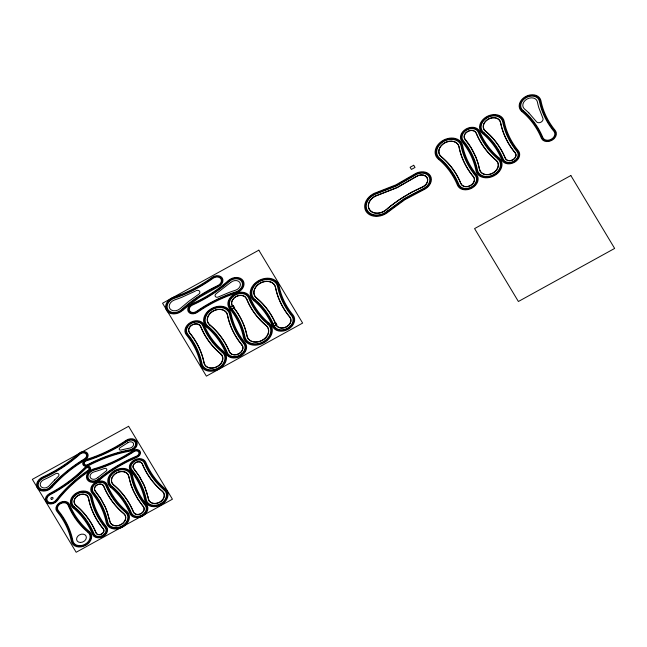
<?xml version="1.0" encoding="UTF-8"?>
<svg xmlns="http://www.w3.org/2000/svg" width="647" height="647" viewBox="0 0 647 647"><rect width="100%" height="100%" fill="white"/><g stroke="black" fill="none" stroke-linecap="round" stroke-linejoin="round"><path stroke-width="0.97" d="M387.642 208.585L386.267 209.765A11.411 8.799 -25.7 0 1 369.259 209.442A11.411 8.799 -25.7 0 1 377.508 195.192L397.145 187.493L416.094 176.591A8.023 6.187 -25.7 0 1 427.093 177.553A8.023 6.187 -25.7 0 1 422.442 187.145L414.315 190.857M387.771 208.302L390.934 205.908M389.268 207.234L386.162 209.677A11.234 8.67 -25.7 0 1 369.405 209.353A11.234 8.67 -25.7 0 1 377.533 195.321L397.201 187.614L416.183 176.696A7.845 6.058 -25.7 0 1 426.939 177.642A7.845 6.058 -25.7 0 1 422.386 187.023L418.9 188.609M389.413 206.943L393.352 204.04M391.079 205.617L396.837 201.508M393.408 203.829L398.366 200.449M396.91 201.29L400.436 199.058M398.471 200.206L403.882 196.866M400.517 198.847L408.071 194.383M404.043 196.607L409.47 193.59M408.33 194.076L410.885 192.806M409.705 193.307L411.241 192.62M411.088 192.547L413.894 191.221M411.435 192.361L418.463 188.964M195.523 291.021L181.67 297.361A109.108 84.191 -25.7 0 1 174.536 299.965A6.891 5.322 -25.7 0 0 169.878 308.659A6.891 5.322 -25.7 0 0 180.23 308.546L189.078 301.09L198.686 294.296A2.871 2.216 -25.7 0 0 199.567 291.239A2.871 2.216 -25.7 0 0 196.251 290.632M459.855 186.069L459.766 185.956A9.414 7.263 -25.7 0 1 458.933 184.573C454.752 174.326 448.064 165.106 439.523 158.054A12.794 9.875 -25.7 0 1 443.866 141.378A12.794 9.875 -25.7 0 1 461.109 146.149C463.228 156.962 468.291 167.096 475.302 175.555A9.414 7.263 -25.7 0 1 476.135 176.93L476.216 177.132A9.414 7.263 -25.7 0 1 469.398 187.865L469.091 187.962A9.414 7.263 -25.7 0 1 459.92 186.15L459.928 186.15M241.865 345.013C234.715 336.375 229.548 326.023 227.388 314.992A10.481 8.088 -25.7 0 0 213.267 311.078A10.481 8.088 -25.7 0 0 209.709 324.737C218.427 331.935 225.253 341.357 229.539 351.806A7.093 5.475 -25.7 0 0 234.077 354.742L234.343 354.758A7.093 5.475 -25.7 0 0 238.508 353.828L239.05 353.537A7.093 5.475 -25.7 0 0 242.568 349.437L242.633 349.226A7.093 5.475 -25.7 0 0 241.865 345.013M142.906 482.937L138.701 475.496L133.63 468.582A5.006 3.866 -25.7 0 1 135.757 462.476A5.006 3.866 -25.7 0 1 142.332 463.778C146.699 474.421 153.654 484.013 162.534 491.34A8.395 6.478 -25.7 0 1 159.68 502.29A8.395 6.478 -25.7 0 1 148.365 499.152L146.829 492.367M104.313 505.258L100.115 497.818L95.036 490.903A5.006 3.866 -25.7 0 1 97.171 484.797A5.006 3.866 -25.7 0 1 103.746 486.099C108.114 496.742 115.061 506.342 123.949 513.661A8.395 6.478 -25.7 0 1 121.094 524.612A8.395 6.478 -25.7 0 1 109.78 521.474L107.248 511.737M143.157 483.058L144.669 486.876M104.571 505.38L106.076 509.197M143.594 484.401L139.695 476.742L133.767 468.485A4.836 3.728 -25.7 0 1 135.821 462.589A4.836 3.728 -25.7 0 1 142.178 463.85C146.545 474.51 153.509 484.118 162.405 491.453A8.225 6.349 -25.7 0 1 159.615 502.169A8.225 6.349 -25.7 0 1 148.535 499.104L148.074 496.945M133.411 491.024L137.795 499.12L143.327 506.771A5.588 4.311 -25.7 0 1 140.957 513.581A5.588 4.311 -25.7 0 1 133.614 512.125C129.271 501.538 122.356 491.987 113.516 484.7A8.977 6.923 -25.7 0 1 116.565 473.006A8.977 6.923 -25.7 0 1 128.664 476.354L131.098 485.307M105.008 506.73L101.102 499.063L95.182 490.806A4.836 3.728 -25.7 0 1 97.236 484.918A4.836 3.728 -25.7 0 1 103.585 486.172C107.96 496.831 114.923 506.439 123.82 513.775A8.225 6.349 -25.7 0 1 121.021 524.491A8.225 6.349 -25.7 0 1 109.941 521.425L109.48 519.266M143.844 484.538L146.61 492.246M105.259 506.86L107.03 511.648M133.274 490.725L131.171 485.509M247.017 299.771C251.279 309.687 257.87 318.599 266.2 325.473A11.411 8.799 -25.7 0 1 262.326 340.338A11.411 8.799 -25.7 0 1 246.952 336.084C244.809 325.142 239.689 314.871 232.588 306.314A8.023 6.187 -25.7 0 1 236.001 296.544A8.023 6.187 -25.7 0 1 246.531 298.623C250.421 309.104 257.49 318.405 266.071 325.587A11.234 8.67 -25.7 0 1 262.253 340.225A11.234 8.67 -25.7 0 1 247.122 336.028C244.978 325.077 239.843 314.798 232.734 306.217A7.845 6.058 -25.7 0 1 236.066 296.658A7.845 6.058 -25.7 0 1 246.37 298.696L246.758 299.601M475.456 156.42L471 147.799L464.95 139.307A6.519 5.03 -25.7 0 1 467.724 131.373A6.519 5.03 -25.7 0 1 476.273 133.064C480.584 143.569 487.442 153.04 496.209 160.27A9.899 7.643 -25.7 0 1 492.844 173.178A9.899 7.643 -25.7 0 1 479.508 169.482L478.319 163.909L475.804 156.809M460.737 183.311C456.458 173.032 449.697 163.78 441.1 156.679A10.659 8.225 -25.7 0 1 444.724 142.793A10.659 8.225 -25.7 0 1 459.079 146.772C461.23 157.787 466.39 168.123 473.539 176.744A7.271 5.605 -25.7 0 1 470.45 185.592A7.271 5.605 -25.7 0 1 460.907 183.708C457.033 173.178 449.843 163.796 441.23 156.566A10.481 8.088 -25.7 0 1 444.788 142.906A10.481 8.088 -25.7 0 1 458.917 146.82C461.068 157.852 466.236 168.204 473.394 176.841A7.093 5.475 -25.7 0 1 473.766 182.074L473.661 182.268A7.093 5.475 -25.7 0 1 470.709 185.293L470.215 185.568A7.093 5.475 -25.7 0 1 464.708 186.441L464.554 186.409A7.093 5.475 -25.7 0 1 461.06 183.635M144.896 486.973L147.831 496.694M106.31 509.294L109.246 519.015M129.764 480.349C132.303 489.997 137.124 498.991 143.472 506.674A5.758 4.448 -25.7 0 1 141.022 513.694A5.758 4.448 -25.7 0 1 133.46 512.198C129.125 501.619 122.218 492.092 113.387 484.813A9.147 7.06 -25.7 0 1 116.5 472.884A9.147 7.06 -25.7 0 1 128.826 476.305L129.691 480.082M479.435 169.118C477.154 158.151 472.359 147.791 465.096 139.21A6.341 4.893 -25.7 0 1 467.789 131.487A6.341 4.893 -25.7 0 1 476.119 133.136C480.43 143.658 487.304 153.137 496.079 160.383A9.729 7.505 -25.7 0 1 492.779 173.064A9.729 7.505 -25.7 0 1 479.67 169.433M56.338 499.743L56.022 500.155A5.273 4.068 -25.7 0 1 47.959 501.635A5.273 4.068 -25.7 0 1 49.989 494.777C63.236 487.862 75.392 478.861 85.962 468.299A1.884 1.456 -25.7 0 1 88.655 467.975A1.884 1.456 -25.7 0 1 88.178 470.28C76.2 478.473 65.25 488.267 56.338 499.743M56.96 499.945L56.604 500.414A6.025 4.65 -25.7 0 1 47.393 502.104A6.025 4.65 -25.7 0 1 49.706 494.268C62.872 487.393 74.947 478.457 85.453 467.959A2.637 2.03 -25.7 0 1 89.221 467.506A2.637 2.03 -25.7 0 1 88.558 470.733C76.678 478.853 65.808 488.566 56.96 499.945M57.583 500.309L57.276 500.713A6.891 5.322 -25.7 0 1 46.738 502.646A6.891 5.322 -25.7 0 1 49.382 493.677C62.452 486.859 74.437 477.979 84.862 467.563A3.502 2.701 -25.7 0 1 89.884 466.964A3.502 2.701 -25.7 0 1 88.995 471.251C77.187 479.33 66.374 488.986 57.583 500.309M51.17 486.229L50.87 486.568A7.529 5.807 -25.7 0 1 39.378 487.975A7.529 5.807 -25.7 0 1 43.082 478.238C56.524 472.164 68.986 463.972 80.018 454.194A4.141 3.195 -25.7 0 1 85.905 453.854A4.141 3.195 -25.7 0 1 84.433 458.917C72.108 466.35 60.705 475.424 51.17 486.229M51.817 486.423L51.42 486.868A8.282 6.389 -25.7 0 1 38.78 488.412A8.282 6.389 -25.7 0 1 42.848 477.704C56.208 471.671 68.582 463.527 79.549 453.814A4.893 3.777 -25.7 0 1 86.512 453.418A4.893 3.777 -25.7 0 1 84.765 459.394C72.561 466.754 61.271 475.731 51.817 486.423M52.35 486.884L52.051 487.215A9.147 7.06 -25.7 0 1 38.084 488.922A9.147 7.06 -25.7 0 1 42.589 477.09C55.836 471.105 68.121 463.017 79.007 453.377A5.758 4.448 -25.7 0 1 87.199 452.908A5.758 4.448 -25.7 0 1 85.153 459.952C72.998 467.28 61.756 476.224 52.35 486.884M54.704 479.928L54.38 480.26A110.629 85.364 -25.7 0 0 49.309 485.719A5.386 4.157 -25.7 0 1 41.093 486.722A5.386 4.157 -25.7 0 1 43.737 479.759A110.443 85.226 -25.7 0 0 49.827 476.831L55.699 473.669A2.483 1.917 -25.7 0 1 58.545 473.919A2.483 1.917 -25.7 0 1 58.295 476.443L54.704 479.928M181.864 309.347L181.605 309.589A9.034 6.971 -25.7 0 1 168.034 309.743A9.034 6.971 -25.7 0 1 174.14 298.348C188.018 293.698 201.12 286.823 213.017 278.315A5.645 4.359 -25.7 0 1 220.837 278.752A5.645 4.359 -25.7 0 1 217.821 285.553C204.784 291.716 192.523 299.618 181.864 309.347M182.381 309.687L182.082 309.953A9.786 7.554 -25.7 0 1 167.387 310.123A9.786 7.554 -25.7 0 1 174.003 297.774C187.792 293.164 200.805 286.33 212.62 277.878A6.397 4.941 -25.7 0 1 221.484 278.372A6.397 4.941 -25.7 0 1 218.063 286.079C205.131 292.193 192.96 300.03 182.381 309.687M182.899 310.148L182.64 310.382A10.659 8.225 -25.7 0 1 166.643 310.56A10.659 8.225 -25.7 0 1 173.841 297.119C187.525 292.541 200.433 285.756 212.167 277.369A7.271 5.605 -25.7 0 1 222.228 277.935A7.271 5.605 -25.7 0 1 218.346 286.686L199.292 297.394L182.899 310.148M228.318 280.588C217.505 290.196 205.107 297.927 191.957 303.904A6.519 5.03 -25.7 0 0 188.301 311.717A6.519 5.03 -25.7 0 0 197.27 312.388C209.216 304.13 222.317 297.499 236.163 293.099A9.899 7.643 -25.7 0 0 243.126 280.677A9.899 7.643 -25.7 0 0 228.318 280.588M228.86 281.024C217.966 290.697 205.471 298.502 192.224 304.519A5.645 4.359 -25.7 0 0 189.053 311.288A5.645 4.359 -25.7 0 0 196.834 311.87C208.86 303.548 222.067 296.868 236.018 292.436A9.034 6.971 -25.7 0 0 242.374 281.105A9.034 6.971 -25.7 0 0 228.86 281.024M229.329 281.396C218.371 291.142 205.795 298.995 192.45 305.052A4.893 3.777 -25.7 0 0 189.708 310.916A4.893 3.777 -25.7 0 0 196.445 311.417C208.56 303.047 221.848 296.326 235.896 291.862A8.282 6.389 -25.7 0 0 241.719 281.477A8.282 6.389 -25.7 0 0 229.329 281.396M230.68 282.472L215.944 293.867A2.572 1.981 -25.7 0 0 215.33 296.415A2.572 1.981 -25.7 0 0 217.982 297.11L229.216 292.404A109.691 84.636 -25.7 0 1 235.54 290.228A6.138 4.739 -25.7 0 0 239.859 282.529A6.138 4.739 -25.7 0 0 230.68 282.472M387.812 210.663L387.585 210.857A13.555 10.457 -25.7 0 1 367.383 210.469A13.555 10.457 -25.7 0 1 377.185 193.55L396.425 186.004L415.034 175.305A10.166 7.845 -25.7 0 1 428.969 176.526A10.166 7.845 -25.7 0 1 423.073 188.681L404.326 198.548L387.812 210.663M388.346 210.987L388.046 211.245A14.307 11.039 -25.7 0 1 366.72 210.833A14.307 11.039 -25.7 0 1 377.064 192.968L396.174 185.479L414.654 174.844A10.918 8.427 -25.7 0 1 429.624 176.162A10.918 8.427 -25.7 0 1 423.292 189.215L404.755 198.961L388.346 210.987M388.807 211.496L388.588 211.69A15.172 11.711 -25.7 0 1 365.967 211.254A15.172 11.711 -25.7 0 1 376.934 192.305L395.883 184.88L414.226 174.326A11.783 9.09 -25.7 0 1 430.384 175.741A11.783 9.09 -25.7 0 1 423.55 189.838L405.062 199.567L388.807 211.496M241.743 353.828L241.525 354.006A9.414 7.263 -25.7 0 1 228.399 354.321L228.286 354.184A9.414 7.263 -25.7 0 1 227.412 352.744C223.231 342.498 216.535 333.278 207.994 326.225A12.794 9.875 -25.7 0 1 212.345 309.549A12.794 9.875 -25.7 0 1 229.588 314.321C231.699 325.134 236.77 335.267 243.773 343.727A9.414 7.263 -25.7 0 1 244.615 345.102L244.703 345.336A9.414 7.263 -25.7 0 1 241.743 353.836M98.821 478.845L98.554 479.071A6.777 5.225 -25.7 0 1 88.502 478.699A6.777 5.225 -25.7 0 1 93.589 470.288C107.936 466.163 121.571 459.718 134.075 451.574A3.389 2.612 -25.7 0 1 138.684 452.067A3.389 2.612 -25.7 0 1 136.63 456.103C123.035 461.829 110.16 469.382 98.821 478.845M99.363 479.168L99.007 479.467A7.529 5.807 -25.7 0 1 87.838 479.055A7.529 5.807 -25.7 0 1 93.483 469.706C107.742 465.614 121.296 459.2 133.711 451.113A4.141 3.195 -25.7 0 1 139.356 451.711A4.141 3.195 -25.7 0 1 136.84 456.645C123.367 462.322 110.605 469.803 99.363 479.168M99.792 479.702L99.525 479.92A8.395 6.478 -25.7 0 1 87.07 479.459A8.395 6.478 -25.7 0 1 93.37 469.035C107.523 464.975 120.973 458.61 133.298 450.579A5.006 3.866 -25.7 0 1 140.116 451.307A5.006 3.866 -25.7 0 1 137.075 457.267C123.674 462.92 110.977 470.369 99.792 479.702M97.818 477.486L97.268 477.947A4.634 3.575 -25.7 0 1 90.394 477.696A4.634 3.575 -25.7 0 1 93.872 471.946A111.599 86.108 -25.7 0 0 102.42 469.196L104.24 468.533A2.095 1.617 -25.7 0 1 106.666 469.059A2.095 1.617 -25.7 0 1 105.817 471.323L97.818 477.486M126.464 440.939C114.147 449.374 100.495 455.787 86.253 460.243A3.389 2.612 -25.7 0 0 83.673 464.125A3.389 2.612 -25.7 0 0 88.065 465.12C101.223 458.238 115.352 453.094 129.974 450.401A6.777 5.225 -25.7 0 0 136.137 442.394A6.777 5.225 -25.7 0 0 126.464 440.939M126.844 441.383C114.446 449.875 100.706 456.337 86.374 460.818A2.637 2.03 -25.7 0 0 84.369 463.834A2.637 2.03 -25.7 0 0 87.782 464.611C101.029 457.688 115.247 452.504 129.966 449.802A6.025 4.65 -25.7 0 0 135.441 442.677A6.025 4.65 -25.7 0 0 126.844 441.383M126.028 440.413C113.799 448.792 100.245 455.156 86.116 459.58A4.254 3.284 -25.7 0 0 82.873 464.457A4.254 3.284 -25.7 0 0 88.388 465.703C101.45 458.877 115.473 453.765 129.99 451.096A7.643 5.896 -25.7 0 0 136.938 442.063A7.643 5.896 -25.7 0 0 126.028 440.413M127.928 442.661L119.93 447.764A1.682 1.294 -25.7 0 0 120.795 450.094L121.207 449.988A112.352 86.69 -25.7 0 1 129.934 448.088A3.882 2.992 -25.7 0 0 133.46 443.502A3.882 2.992 -25.7 0 0 127.928 442.661M258.824 250.179L162.559 303.241L206.377 376.142L302.634 323.079L258.824 250.179M413.716 165.284L410.109 167.266L411.411 169.433L415.018 167.452L413.716 165.284M233.284 305.546L229.289 307.746L230.599 309.913L234.586 307.713L233.284 305.546M275.582 322.529L271.748 324.632L273.058 326.808L276.884 324.697L275.582 322.529M570.84 175.531L474.574 228.601L518.393 301.494L614.65 248.432L570.84 175.531M128.607 426.3L32.35 479.362L76.16 552.263L172.425 499.201L128.607 426.3M523.164 110.572L522.913 110.362A9.786 7.554 -25.7 0 1 526.237 97.6A9.786 7.554 -25.7 0 1 539.42 101.255C541.588 112.36 546.796 122.768 553.986 131.462A6.397 4.941 -25.7 0 1 551.268 139.251A6.397 4.941 -25.7 0 1 542.865 137.593C538.595 127.176 531.818 117.778 523.164 110.572M522.695 111.122L522.355 110.839A10.538 8.136 -25.7 0 1 525.938 97.107A10.538 8.136 -25.7 0 1 540.14 101.037C542.291 112.068 547.459 122.404 554.608 131.042A7.149 5.516 -25.7 0 1 551.567 139.752A7.149 5.516 -25.7 0 1 542.178 137.892C537.948 127.588 531.252 118.272 522.695 111.122M521.967 111.608L521.717 111.397A11.411 8.799 -25.7 0 1 525.59 96.532A11.411 8.799 -25.7 0 1 540.965 100.786C543.1 111.729 548.227 121.992 555.32 130.557A8.023 6.187 -25.7 0 1 551.915 140.326A8.023 6.187 -25.7 0 1 541.385 138.248C537.172 127.977 530.5 118.716 521.967 111.608M485.679 131.163L485.339 130.88A8.977 6.923 -25.7 0 1 488.388 119.185A8.977 6.923 -25.7 0 1 500.479 122.534C502.662 133.719 507.903 144.2 515.149 152.951A5.588 4.311 -25.7 0 1 512.772 159.76A5.588 4.311 -25.7 0 1 505.436 158.313C501.142 147.856 494.357 138.418 485.679 131.163M485.549 131.276L485.21 130.993A9.147 7.06 -25.7 0 1 488.315 119.072A9.147 7.06 -25.7 0 1 500.641 122.485C502.824 133.646 508.049 144.119 515.287 152.862A5.758 4.448 -25.7 0 1 512.845 159.874A5.758 4.448 -25.7 0 1 505.275 158.378C500.996 147.945 494.211 138.515 485.549 131.276M483.964 132.643L483.624 132.368A11.29 8.71 -25.7 0 1 487.466 117.649A11.29 8.71 -25.7 0 1 502.679 121.862C504.822 132.821 509.949 143.092 517.05 151.665A7.901 6.098 -25.7 0 1 513.694 161.297A7.901 6.098 -25.7 0 1 503.317 159.243C499.112 148.996 492.464 139.752 483.964 132.643M482.759 133.678L482.427 133.403A12.916 9.964 -25.7 0 1 486.819 116.573A12.916 9.964 -25.7 0 1 504.215 121.393C506.326 132.19 511.389 142.316 518.384 150.767A9.527 7.352 -25.7 0 1 514.341 162.373A9.527 7.352 -25.7 0 1 501.829 159.898C497.689 149.797 491.138 140.682 482.759 133.678M498.344 158.418C489.803 151.366 483.123 142.138 478.926 131.899A9.414 7.263 -25.7 0 0 466.568 129.457A9.414 7.263 -25.7 0 0 462.573 140.917C469.576 149.376 474.647 159.51 476.758 170.315A12.794 9.875 -25.7 0 0 494.001 175.094A12.794 9.875 -25.7 0 0 498.344 158.418M497.794 158.895C489.189 151.802 482.46 142.51 478.238 132.206A8.662 6.68 -25.7 0 0 466.867 129.95A8.662 6.68 -25.7 0 0 463.187 140.496C470.24 149.012 475.343 159.219 477.47 170.096A12.042 9.293 -25.7 0 0 493.701 174.593A12.042 9.293 -25.7 0 0 497.794 158.895M438.601 159.324L438.326 159.097A14.42 11.128 -25.7 0 1 443.219 140.302A14.42 11.128 -25.7 0 1 462.654 145.68C464.732 156.331 469.73 166.319 476.637 174.65A11.031 8.516 -25.7 0 1 471.946 188.091A11.031 8.516 -25.7 0 1 457.461 185.22C453.369 175.248 446.891 166.239 438.601 159.324M256.657 297.992L256.463 297.838A11.234 8.67 -25.7 0 1 260.28 283.192A11.234 8.67 -25.7 0 1 275.42 287.389C277.563 298.348 282.699 308.627 289.799 317.208A7.845 6.058 -25.7 0 1 286.467 326.767A7.845 6.058 -25.7 0 1 276.164 324.721C271.942 314.418 265.23 305.125 256.657 297.992M256.527 298.105L256.341 297.952A11.411 8.799 -25.7 0 1 260.215 283.079A11.411 8.799 -25.7 0 1 275.582 287.341C277.725 298.283 282.852 308.546 289.945 317.111A8.023 6.187 -25.7 0 1 286.54 326.881A8.023 6.187 -25.7 0 1 276.002 324.794C271.789 314.507 265.084 305.222 256.527 298.105M254.942 299.472L254.756 299.318A13.555 10.457 -25.7 0 1 259.358 281.663A13.555 10.457 -25.7 0 1 277.62 286.718C279.714 297.45 284.745 307.519 291.708 315.922A10.166 7.845 -25.7 0 1 287.389 328.296A10.166 7.845 -25.7 0 1 274.045 325.659C269.904 315.566 263.337 306.452 254.942 299.472M254.449 300.006L254.198 299.804A14.307 11.039 -25.7 0 1 259.059 281.162A14.307 11.039 -25.7 0 1 278.331 286.5C280.418 297.159 285.416 307.155 292.331 315.501A10.918 8.427 -25.7 0 1 287.689 328.797A10.918 8.427 -25.7 0 1 273.358 325.959C269.257 315.962 262.755 306.937 254.449 300.006M268.974 323.063C260.62 316.165 254.085 307.131 249.977 297.11A11.783 9.09 -25.7 0 0 234.497 294.045A11.783 9.09 -25.7 0 0 229.491 308.401C236.349 316.682 241.315 326.589 243.377 337.168A15.172 11.711 -25.7 0 0 263.822 342.837A15.172 11.711 -25.7 0 0 268.974 323.063M268.335 323.613C259.908 316.666 253.317 307.56 249.184 297.458A10.918 8.427 -25.7 0 0 234.845 294.628A10.918 8.427 -25.7 0 0 230.211 307.915C237.117 316.262 242.124 326.258 244.202 336.917A14.307 11.039 -25.7 0 0 263.475 342.263A14.307 11.039 -25.7 0 0 268.335 323.613M267.777 324.098C259.293 317.095 252.653 307.932 248.488 297.766A10.166 7.845 -25.7 0 0 235.144 295.121A10.166 7.845 -25.7 0 0 230.825 307.503C237.789 315.906 242.819 325.967 244.922 336.699A13.555 10.457 -25.7 0 0 263.175 341.762A13.555 10.457 -25.7 0 0 267.777 324.098M209.863 325.093L209.579 324.851A10.659 8.225 -25.7 0 1 213.195 310.964A10.659 8.225 -25.7 0 1 227.55 314.943C229.709 325.959 234.869 336.294 242.01 344.916A7.271 5.605 -25.7 0 1 238.921 353.763A7.271 5.605 -25.7 0 1 229.378 351.879C225.148 341.559 218.435 332.243 209.863 325.093M207.08 327.495L206.797 327.269A14.42 11.128 -25.7 0 1 211.698 308.473A14.42 11.128 -25.7 0 1 231.125 313.852C233.211 324.503 238.201 334.491 245.108 342.821A11.031 8.516 -25.7 0 1 240.417 356.262A11.031 8.516 -25.7 0 1 225.932 353.391C221.84 343.42 215.362 334.41 207.08 327.495M223.458 351.305C214.982 344.317 208.358 335.154 204.193 324.996A10.279 7.934 -25.7 0 0 190.695 322.327A10.279 7.934 -25.7 0 0 186.328 334.847C193.275 343.242 198.305 353.294 200.4 364.018A13.668 10.546 -25.7 0 0 218.815 369.122A13.668 10.546 -25.7 0 0 223.458 351.305M222.819 351.863C214.278 344.819 207.598 335.583 203.401 325.352A9.414 7.263 -25.7 0 0 191.043 322.902A9.414 7.263 -25.7 0 0 187.04 334.362C194.043 342.829 199.114 352.955 201.225 363.768A12.794 9.875 -25.7 0 0 218.468 368.539A12.794 9.875 -25.7 0 0 222.819 351.863M222.261 352.348C213.664 345.247 206.935 335.955 202.705 325.651A8.662 6.68 -25.7 0 0 191.342 323.403A8.662 6.68 -25.7 0 0 187.662 333.949C194.715 342.465 199.818 352.672 201.945 363.549A12.042 9.293 -25.7 0 0 218.168 368.046A12.042 9.293 -25.7 0 0 222.261 352.348M220.684 353.715C211.917 346.485 205.059 337.022 200.748 326.517A6.519 5.03 -25.7 0 0 192.191 324.818A6.519 5.03 -25.7 0 0 189.425 332.752C196.615 341.438 201.807 351.839 203.975 362.927A9.899 7.643 -25.7 0 0 217.319 366.623A9.899 7.643 -25.7 0 0 220.684 353.715M220.554 353.828C211.771 346.59 204.905 337.103 200.586 326.581A6.341 4.893 -25.7 0 0 192.264 324.94A6.341 4.893 -25.7 0 0 189.571 332.663C196.769 341.357 201.969 351.774 204.145 362.878A9.729 7.505 -25.7 0 0 217.246 366.509A9.729 7.505 -25.7 0 0 220.554 353.828M165.309 488.93C156.72 481.845 149.999 472.561 145.777 462.265A8.775 6.769 -25.7 0 0 134.261 459.985A8.775 6.769 -25.7 0 0 130.532 470.668C137.576 479.176 142.672 489.375 144.799 500.236A12.164 9.381 -25.7 0 0 161.184 504.781A12.164 9.381 -25.7 0 0 165.309 488.93M164.67 489.488C156.008 482.347 149.239 472.989 144.985 462.613A7.901 6.098 -25.7 0 0 134.6 460.559A7.901 6.098 -25.7 0 0 131.244 470.183C138.345 478.764 143.48 489.035 145.624 499.985A11.29 8.71 -25.7 0 0 160.836 504.207A11.29 8.71 -25.7 0 0 164.67 489.488M164.112 489.973C155.393 482.783 148.575 473.361 144.297 462.92A7.149 5.516 -25.7 0 0 134.9 461.06A7.149 5.516 -25.7 0 0 131.867 469.771C139.016 478.4 144.184 488.744 146.335 499.775A10.538 8.136 -25.7 0 0 160.537 503.706A10.538 8.136 -25.7 0 0 164.112 489.973M112.141 486.463L111.81 486.188A11.29 8.71 -25.7 0 1 115.643 471.469A11.29 8.71 -25.7 0 1 130.856 475.682C132.999 486.633 138.135 496.912 145.235 505.485A7.901 6.098 -25.7 0 1 141.879 515.117A7.901 6.098 -25.7 0 1 131.495 513.063C127.297 502.816 120.649 493.572 112.141 486.463M110.944 487.498L110.613 487.223A12.916 9.964 -25.7 0 1 114.996 470.393A12.916 9.964 -25.7 0 1 132.4 475.213C134.511 486.01 139.574 496.136 146.57 504.587A9.527 7.352 -25.7 0 1 142.526 516.185A9.527 7.352 -25.7 0 1 130.015 513.71C125.874 503.617 119.323 494.502 110.944 487.498M126.723 511.251C118.126 504.167 111.413 494.882 107.192 484.587A8.775 6.769 -25.7 0 0 95.667 482.306A8.775 6.769 -25.7 0 0 91.939 492.99C98.983 501.506 104.086 511.696 106.205 522.566A12.164 9.381 -25.7 0 0 122.59 527.103A12.164 9.381 -25.7 0 0 126.723 511.251M126.084 511.809C117.422 504.668 110.653 495.311 106.391 484.935A7.901 6.098 -25.7 0 0 96.015 482.88A7.901 6.098 -25.7 0 0 92.658 492.513C99.759 501.085 104.887 511.356 107.03 522.307A11.29 8.71 -25.7 0 0 122.251 526.529A11.29 8.71 -25.7 0 0 126.084 511.809M125.526 512.295C116.808 505.105 109.99 495.683 105.704 485.242A7.149 5.516 -25.7 0 0 96.314 483.382A7.149 5.516 -25.7 0 0 93.273 492.092C100.422 500.721 105.59 511.065 107.75 522.097A10.538 8.136 -25.7 0 0 121.943 526.027A10.538 8.136 -25.7 0 0 125.526 512.295M75.95 505.461L75.691 505.242A7.643 5.896 -25.7 0 1 78.287 495.278A7.643 5.896 -25.7 0 1 88.582 498.133C90.798 509.44 96.088 520.051 103.423 528.906A4.254 3.284 -25.7 0 1 101.611 534.09A4.254 3.284 -25.7 0 1 96.023 532.982C91.672 522.372 84.765 512.804 75.95 505.461M74.365 506.827L74.114 506.617A9.786 7.554 -25.7 0 1 77.43 493.863A9.786 7.554 -25.7 0 1 90.62 497.511C92.788 508.615 97.988 519.023 105.186 527.717A6.397 4.941 -25.7 0 1 102.469 535.514A6.397 4.941 -25.7 0 1 94.066 533.848C89.796 523.431 83.018 514.033 74.365 506.827M73.887 507.377L73.556 507.094A10.538 8.136 -25.7 0 1 77.13 493.362A10.538 8.136 -25.7 0 1 91.332 497.292C93.491 508.324 98.659 518.659 105.809 527.297A7.149 5.516 -25.7 0 1 102.768 536.007A7.149 5.516 -25.7 0 1 93.378 534.147C89.14 523.844 82.452 514.527 73.887 507.377M73.16 507.863L72.917 507.652A11.411 8.799 -25.7 0 1 76.791 492.788A11.411 8.799 -25.7 0 1 92.157 497.042C94.3 507.984 99.428 518.247 106.52 526.812A8.023 6.187 -25.7 0 1 103.116 536.581A8.023 6.187 -25.7 0 1 92.578 534.503C88.372 524.232 81.692 514.972 73.16 507.863M89.326 531.454C80.616 524.272 73.807 514.866 69.528 504.425A7.271 5.605 -25.7 0 0 59.985 502.541A7.271 5.605 -25.7 0 0 56.896 511.389C64.037 520.018 69.197 530.346 71.348 541.361A10.659 8.225 -25.7 0 0 85.703 545.34A10.659 8.225 -25.7 0 0 89.326 531.454M88.688 532.012C79.913 524.774 73.038 515.295 68.728 504.781A6.397 4.941 -25.7 0 0 60.325 503.115A6.397 4.941 -25.7 0 0 57.607 510.912C64.805 519.598 70.005 530.014 72.173 541.11A9.786 7.554 -25.7 0 0 85.364 544.766A9.786 7.554 -25.7 0 0 88.688 532.012M88.129 532.497C79.298 525.202 72.383 515.667 68.04 505.081A5.645 4.359 -25.7 0 0 60.624 503.617A5.645 4.359 -25.7 0 0 58.23 510.491C65.476 519.242 70.709 529.723 72.893 540.892A9.034 6.971 -25.7 0 0 85.064 544.264A9.034 6.971 -25.7 0 0 88.129 532.497M483.446 133.169L483.074 132.853A12.042 9.293 -25.7 0 1 487.159 117.147A12.042 9.293 -25.7 0 1 503.39 121.652C505.517 132.53 510.62 142.728 517.673 151.252A8.654 6.68 -25.7 0 1 513.993 161.79A8.654 6.68 -25.7 0 1 502.63 159.542C498.457 149.392 491.874 140.221 483.446 133.169M498.983 157.86C490.507 150.864 483.883 141.709 479.718 131.551A10.279 7.934 -25.7 0 0 466.22 128.882A10.279 7.934 -25.7 0 0 461.853 141.402C468.808 149.797 473.839 159.849 475.933 170.565A13.668 10.546 -25.7 0 0 494.348 175.669A13.668 10.546 -25.7 0 0 498.983 157.86M439.337 158.847L438.965 158.539A13.555 10.457 -25.7 0 1 443.567 140.876A13.555 10.457 -25.7 0 1 461.829 145.939C463.923 156.671 468.962 166.732 475.917 175.135A10.166 7.845 -25.7 0 1 471.598 187.517A10.166 7.845 -25.7 0 1 458.254 184.872C454.145 174.852 447.651 165.802 439.337 158.847M253.923 300.669L253.559 300.362A15.172 11.711 -25.7 0 1 258.711 280.588A15.172 11.711 -25.7 0 1 279.156 286.249C281.227 296.827 286.184 306.743 293.042 315.016A11.783 9.09 -25.7 0 1 288.036 329.372A11.783 9.09 -25.7 0 1 272.565 326.306C268.513 316.44 262.116 307.519 253.923 300.669M207.816 327.018L207.444 326.711A13.555 10.457 -25.7 0 1 212.046 309.048A13.555 10.457 -25.7 0 1 230.3 314.11C232.402 324.843 237.433 334.903 244.396 343.306A10.166 7.845 -25.7 0 1 240.077 355.688A10.166 7.845 -25.7 0 1 226.725 353.044C222.625 343.023 216.122 333.973 207.816 327.018M111.632 486.981L111.252 486.665A12.042 9.293 -25.7 0 1 115.344 470.967A12.042 9.293 -25.7 0 1 131.576 475.464C133.703 486.342 138.806 496.548 145.858 505.064A8.654 6.68 -25.7 0 1 142.178 515.61A8.654 6.68 -25.7 0 1 130.807 513.362C126.642 503.204 120.059 494.033 111.632 486.981M76.209 505.453L75.82 505.129A7.473 5.766 -25.7 0 1 78.36 495.392A7.473 5.766 -25.7 0 1 88.421 498.182C90.637 509.512 95.934 520.131 103.277 529.003A4.084 3.154 -25.7 0 1 101.547 533.977A4.084 3.154 -25.7 0 1 96.185 532.918C91.85 522.339 84.983 512.796 76.209 505.453M528.809 112.869L528.486 112.554A108.211 83.495 -25.7 0 0 524.491 108.987A7.643 5.896 -25.7 0 1 527.087 99.023A7.643 5.896 -25.7 0 1 537.39 101.878A108.356 83.609 -25.7 0 0 538.789 107.596L542.882 118.191A3.688 2.847 -25.7 0 1 540.884 122.21A3.688 2.847 -25.7 0 1 536.347 121.571L528.809 112.869M80.56 542.461A5.103 3.939 -25.7 0 0 86.091 536.137A5.103 3.939 -25.7 0 0 77.745 536.25A5.103 3.939 -25.7 0 0 80.56 542.461M51.687 499.29A1.157 0.898 -25.7 0 0 53.014 497.891A1.157 0.898 -25.7 0 0 51.137 497.834A1.157 0.898 -25.7 0 0 51.687 499.29"/></g></svg>
